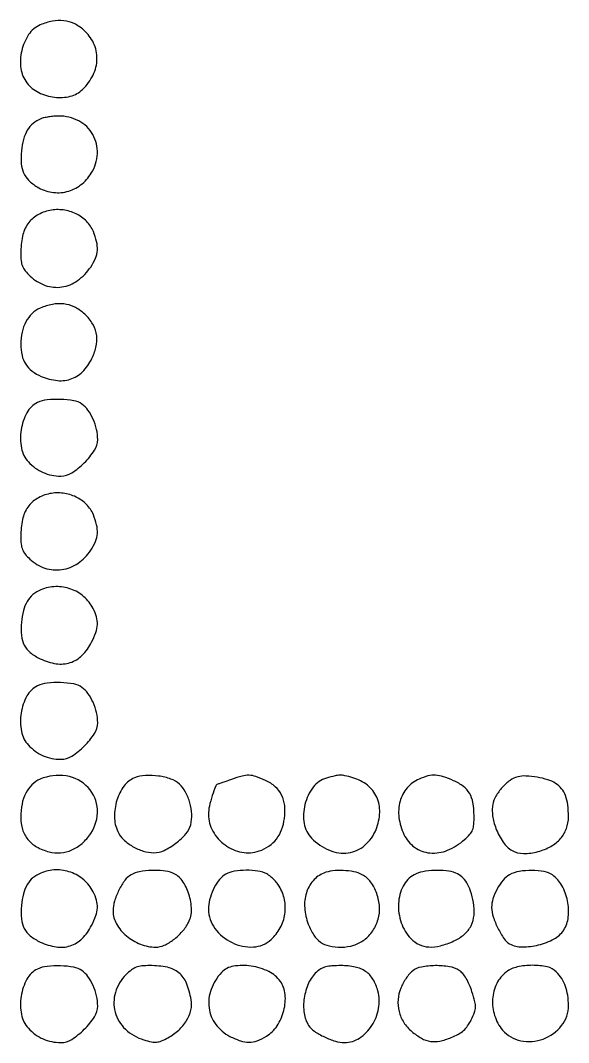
# Model space of a CAD drawing. Extents: x 21 to 1898, y 209 to 908.
# Drawn here: x 504.9 to 683, y 576 to 908 of the extents above; entities that cross this region are included whole.
import ezdxf

# ---------------------------------------------------------------- set-up
doc = ezdxf.new("R2010")
doc.units = 0

msp = doc.modelspace()

# ---------------------------------------------------------------- linework, layer by layer
for points in [[(511.314715, 906.536343, 0.143557), (507.562711, 903.405354, 0.091691), (505.296364, 898.15281, 0.090367), (505.040133, 892.363315, 0.133409), (507.015637, 887.70725, 0.109463), (510.842174, 884.573303, 0.088303), (515.943286, 883.039866, 0.091331), (521.103099, 883.38242, 0.129602), (525.106192, 885.601739, 0.088662), (528.51394, 890.276018, 0.109463), (529.766551, 895.507017, 0.114267), (528.676537, 900.606731, 0.103402), (525.434221, 904.923611, 0.069995), (522.332846, 906.95895, 0.082003), (518.952087, 907.921472, 0.077223), (515.278507, 907.772929, 0.053976)], [(511.5, 876.054643, 0.078317), (508.98368, 874.529798, 0.082058), (507.105011, 872.325996, 0.07164), (505.859822, 869.373768, 0.043369), (505.21905, 865.627917, 0.036872), (505.181455, 861.463282, 0.086894), (505.911526, 858.454372, 0.097686), (507.551644, 856.088335, 0.055644), (510.313822, 853.950227, 0.096517), (515.033619, 852.199957, 0.102216), (519.964785, 852.402485, 0.101148), (524.452059, 854.550103, 0.09257), (527.903457, 858.34379, 0.126049), (529.898596, 864.730171, 0.143557), (528.422487, 870.946399, 0.143348), (523.821141, 875.387981, 0.125568), (517.29966, 876.936614, 0.017973), (515.698247, 876.852266, 0.01559), (514.02865, 876.651388, 0.015863), (512.527757, 876.374174, 0.043559)], [(514.5, 846.292686, 0.08291), (510.295708, 844.706295, 0.111369), (507.320759, 841.945526, 0.097944), (505.575094, 837.88064, 0.052641), (505, 832.433328, 0.025858), (505.13239, 829.875076, 0.071444), (505.570724, 828.129728, 0.07589), (506.464856, 826.638734, 0.03195), (508.071633, 824.933084, 0.102555), (512.979339, 821.944603, 0.12371), (518.336867, 821.426535, 0.118707), (523.468146, 823.51229, 0.089541), (527.719038, 827.897883, 0.048255), (529.251226, 830.737797, 0.081092), (529.884572, 833.365718, 0.077396), (529.66234, 836.144025, 0.040391), (528.583526, 839.454338, 0.097322), (526.367835, 842.764873, 0.083927), (522.955549, 845.198298, 0.080958), (518.814503, 846.436127, 0.081245)], [(511.314715, 814.536343, 0.08939), (508.678009, 812.776431, 0.077983), (506.6725, 810.128895, 0.070172), (505.421841, 806.729298, 0.053151), (505, 802.772166, 0.056867), (505.405654, 799.217044, 0.084986), (506.611497, 796.33923, 0.087764), (508.670967, 794.090216, 0.064716), (511.598574, 792.394367, 0.073701), (516.962978, 791.032359, 0.117611), (521.629473, 791.654973, 0.119067), (525.473426, 794.306287, 0.076735), (528.438577, 798.863787, 0.064773), (529.640525, 802.829743, 0.094132), (529.557361, 806.475467, 0.094516), (528.144717, 809.82611, 0.065795), (525.434221, 812.923611, 0.069995), (522.332846, 814.95895, 0.082003), (518.952087, 815.921472, 0.077223), (515.278507, 815.772929, 0.053976)], [(510.4202, 783.855451, 0.156811), (506.995944, 780.582214, 0.086243), (505.127879, 775.034355, 0.084707), (505.224818, 769.079535, 0.141463), (507.461691, 764.635837, 0.048524), (509.727831, 762.622413, 0.054221), (512.260471, 761.168597, 0.054314), (515.042579, 760.295021, 0.048971), (518.04754, 760, 0.143819), (521.566229, 761.033489, 0.052595), (525.652575, 764.314051, 0.052596), (528.95993, 768.369377, 0.145785), (530, 771.860702, 0.057224), (529.621314, 775.158661, 0.047465), (528.497429, 778.510689, 0.049427), (526.843624, 781.418389, 0.086181), (524.883127, 783.369307, 0.110157), (522.229073, 784.465187, 0.034653), (517.93093, 784.908939, 0.035218), (513.525672, 784.746724, 0.086352)], [(514.5, 754.292686, 0.08291), (510.295708, 752.706295, 0.111369), (507.320759, 749.945526, 0.097944), (505.575094, 745.88064, 0.052641), (505, 740.433328, 0.025651), (505.13045, 737.89217, 0.070066), (505.561496, 736.149514, 0.075696), (506.434454, 734.671463, 0.033723), (507.983255, 733.015642, 0.107147), (512.855474, 730.109112, 0.117863), (518.321584, 729.617172, 0.114229), (523.54969, 731.659167, 0.09614), (527.736803, 735.897883, 0.048132), (529.258377, 738.740988, 0.080691), (529.885714, 741.370806, 0.077053), (529.661159, 744.14857, 0.04035), (528.583526, 747.454338, 0.097322), (526.367835, 750.764873, 0.083927), (522.955549, 753.198298, 0.080958), (518.814503, 754.436127, 0.081245)], [(511.5, 723.054643, 0.078437), (508.968717, 721.519907, 0.083137), (507.091811, 719.306463, 0.071858), (505.851638, 716.32295, 0.041959), (505.208148, 712.496452, 0.043108), (505.222922, 708.182811, 0.097082), (506.132767, 705.055794, 0.105685), (508.093082, 702.66747, 0.057526), (511.32624, 700.649479, 0.072384), (516.504904, 699.055755, 0.116964), (521.07987, 699.417178, 0.119628), (524.934774, 701.779741, 0.077932), (528.013388, 706.026244, 0.032479), (529.392353, 709.226868, 0.07403), (529.898529, 711.802071, 0.082509), (529.609203, 714.23528, 0.048601), (528.51998, 716.961364, 0.093866), (525.492874, 720.826247, 0.094124), (521.264812, 723.311981, 0.093286), (516.386777, 724.087971, 0.090298)], [(510.4202, 691.855451, 0.156811), (506.995944, 688.582214, 0.086243), (505.127879, 683.034355, 0.084707), (505.224818, 677.079535, 0.141463), (507.461691, 672.635837, 0.048524), (509.727831, 670.622413, 0.054221), (512.260471, 669.168597, 0.054314), (515.042579, 668.295021, 0.048971), (518.04754, 668, 0.143819), (521.566229, 669.033489, 0.052595), (525.652575, 672.314051, 0.052596), (528.95993, 676.369377, 0.145785), (530, 679.860702, 0.057224), (529.621314, 683.158661, 0.047465), (528.497429, 686.510689, 0.049427), (526.843624, 689.418389, 0.086181), (524.883127, 691.369307, 0.110157), (522.229073, 692.465187, 0.034653), (517.93093, 692.908939, 0.035218), (513.525672, 692.746724, 0.086352)], [(511.314715, 661.536343, 0.09076), (508.622634, 659.72887, 0.081643), (506.62678, 657.0233, 0.070964), (505.406904, 653.472963, 0.047352), (505, 649.186024, 0.072218), (505.581306, 645.18236, 0.099639), (507.27673, 641.980634, 0.09515), (510.148683, 639.583877, 0.060746), (514.192517, 637.948161, 0.087074), (517.906152, 637.615563, 0.082566), (521.585738, 638.551765, 0.077623), (524.94904, 640.70203, 0.064951), (527.736803, 643.897883, 0.159844), (529.892057, 651.667962, 0.177652), (526.88546, 658.817753, 0.167246), (519.773993, 662.607912, 0.143089)], [(541.957175, 661.960479, 0.144333), (538.585141, 659.356214, 0.081173), (536.248651, 654.69307, 0.077713), (535.448014, 649.300195, 0.109266), (536.531505, 644.57485, 0.089529), (538.407987, 641.955521, 0.059856), (541.348909, 639.715176, 0.058507), (544.823626, 638.186115, 0.07451), (548.282427, 637.667168, 0.111789), (551.610985, 638.420146, 0.051656), (555.419291, 640.746385, 0.051703), (558.658366, 643.793566, 0.115269), (560.220817, 646.772353, 0.075065), (560.573977, 650.165728, 0.056507), (559.979027, 653.874967, 0.056903), (558.577573, 657.327301, 0.079493), (556.543869, 659.958787, 0.105543), (553.823902, 661.603603, 0.04934), (549.800712, 662.566747, 0.048575), (545.515971, 662.735234, 0.078454)], [(573.5, 661.471164, -0.001359), (571.950673, 660.917752, -0.002102), (570.609106, 660.448999, -0.000638), (569.442652, 660.048591, -0.065687), (569.27568, 660.015056, 0.286378), (568.401498, 659.384552, 0.017378), (567.234087, 656.21958, 0.025394), (566.296056, 652.801551, 0.05432), (566, 650.084456, 0.12815), (567.422673, 644.624816, 0.109855), (571.38754, 640.182388, 0.109798), (576.863452, 637.837537, 0.127898), (582.497314, 638.22432, 0.068247), (585.650672, 639.783672, 0.079227), (588.089108, 642.071978, 0.075743), (589.771864, 645.095726, 0.055883), (590.702374, 648.817702, 0.058163), (590.773424, 652.963001, 0.091116), (589.788022, 656.379714, 0.096979), (587.712422, 659.077009, 0.073945), (584.576196, 661.104744, 0.021466), (581.346018, 662.40767, 0.077003), (579.166771, 662.819492, 0.075085), (576.936477, 662.55776, 0.019773)], [(604.326071, 661.900932, 0.162311), (600.017935, 658.930975, 0.101163), (597.359696, 653.339413, 0.100505), (597.09961, 647.120825, 0.158011), (599.509571, 642.39952, 0.095531), (605.31015, 638.474286, 0.135455), (611.451727, 637.639099, 0.146623), (616.808411, 640.065262, 0.11899), (620.474607, 645.22814, 0.08522), (621.653729, 650.744495, 0.11637), (620.691553, 655.716772, 0.120986), (617.654836, 659.600226, 0.097065), (612.91673, 662.023882, 0.014213), (610.346906, 662.682464, 0.05926), (608.759934, 662.84822, 0.055463), (607.128876, 662.643065, 0.011454)], [(634.452402, 661.594236, 0.114384), (630.559548, 658.704428, 0.109994), (628.266832, 654.357291, 0.099598), (627.908999, 649.078587, 0.078211), (629.535958, 643.565467, 0.127728), (633.008673, 639.418545, 0.134815), (637.990785, 637.59113, 0.11853), (643.723439, 638.471696, 0.085417), (649.232151, 641.916119, 0.030658), (650.94799, 643.649588, 0.085935), (651.834294, 645.103192, 0.076795), (652.233337, 646.864447, 0.021154), (652.310869, 649.712505, 0.037319), (651.924962, 654.003709, 0.091535), (650.852105, 656.971775, 0.101351), (648.870437, 659.17979, 0.052837), (645.669318, 661.063052, 0.027054), (642.334139, 662.364755, 0.067778), (639.770445, 662.838341, 0.075153), (637.335207, 662.587351, 0.039539)], [(666.5, 662.308024, 0.097075), (664.004869, 661.134287, 0.051487), (661.463106, 658.83143, 0.051073), (659.4116, 656.016151, 0.085767), (658.393069, 653.281702, 0.046411), (658.234549, 651.576404, 0.033022), (658.361368, 649.660142, 0.03081), (658.759732, 647.62939, 0.027383), (659.416555, 645.579326, 0.057107), (661.768707, 641.0491, 0.119029), (664.685661, 638.381032, 0.125365), (668.390395, 637.417306, 0.067125), (673.108851, 638.02931, 0.060737), (677.313046, 639.729799, 0.087058), (680.43361, 642.249979, 0.094594), (682.337865, 645.506502, 0.085333), (683, 649.357977, 0.030355), (682.763873, 653.243837, 0.061749), (682.023788, 656.207392, 0.076892), (680.726886, 658.46437, 0.079096), (678.81936, 660.19879, 0.071576), (676.344141, 661.355411, 0.031173), (672.804566, 662.191257, 0.031155), (669.194843, 662.579996, 0.072914)], [(511.5, 631.054643, 0.078437), (508.968717, 629.519907, 0.083137), (507.091811, 627.306463, 0.071858), (505.851638, 624.32295, 0.041959), (505.208148, 620.496452, 0.043108), (505.222922, 616.182811, 0.097082), (506.132767, 613.055794, 0.105685), (508.093082, 610.66747, 0.057526), (511.32624, 608.649479, 0.072384), (516.504904, 607.055755, 0.116964), (521.07987, 607.417178, 0.119628), (524.934774, 609.779741, 0.077932), (528.013388, 614.026244, 0.032479), (529.392353, 617.226868, 0.07403), (529.898529, 619.802071, 0.082509), (529.609203, 622.23528, 0.048601), (528.51998, 624.961364, 0.093866), (525.492874, 628.826247, 0.094124), (521.264812, 631.311981, 0.093286), (516.386777, 632.087971, 0.090298)], [(540.871212, 630.491535, 0.110962), (538.864704, 628.736107, 0.042096), (536.918203, 625.538926, 0.041961), (535.473499, 621.909884, 0.074303), (535.003738, 618.729764, 0.130506), (536.13064, 614.514378, 0.087386), (539.344722, 610.660293, 0.082126), (543.904706, 607.942463, 0.093673), (548.891156, 607, 0.109536), (551.601425, 607.600953, 0.052919), (554.661561, 609.444211, 0.050278), (557.48843, 612.069032, 0.061257), (559.525051, 615.048444, 0.125187), (560.481351, 619.166606, 0.072607), (559.637743, 624.205946, 0.074311), (557.434914, 628.661319, 0.151123), (554.387004, 631.042961, 0.064715), (551.284274, 631.782782, 0.036415), (547.407675, 631.906964, 0.036546), (543.631878, 631.475279, 0.077867)], [(571.116873, 630.369307, 0.085435), (569.203024, 628.470442, 0.046725), (567.540159, 625.602817, 0.04562), (566.387111, 622.352828, 0.062857), (566.003738, 619.282119, 0.16135), (568.067433, 613.08145, 0.120619), (573.662437, 608.468497, 0.124556), (580.607485, 607.049263, 0.177105), (586.364163, 609.461691, 0.081505), (589.325163, 613.271106, 0.087028), (590.829288, 617.742971, 0.088244), (590.711784, 622.407439, 0.086793), (588.995802, 626.774926, 0.03792), (588.043011, 628.100199, 0.030408), (586.832255, 629.37427, 0.031335), (585.56041, 630.418478, 0.065457), (584.434441, 631.024926, 0.062852), (581.171589, 631.815734, 0.04038), (577.273555, 631.938666, 0.040888), (573.603272, 631.45539, 0.099922)], [(603.5, 631.054643, 0.117064), (599.984122, 628.536342, 0.10547), (597.810568, 624.613866, 0.093492), (597.274065, 619.729536, 0.072067), (598.451009, 614.489109, 0.048071), (600.242924, 610.880316, 0.10108), (602.386064, 608.618306, 0.102587), (605.222268, 607.397589, 0.050538), (609.145781, 607, 0.074787), (613.21188, 607.611607, 0.087144), (616.687273, 609.387679, 0.086448), (619.369859, 612.255498, 0.072244), (621.130365, 616.040784, 0.088811), (621.593846, 620.090985, 0.070064), (620.702206, 624.420167, 0.072785), (618.710253, 628.169727, 0.115484), (615.958819, 630.521295, 0.070363), (613.267257, 631.463582, 0.038388), (609.786174, 631.881637, 0.038372), (606.277539, 631.762565, 0.069577)], [(632.868574, 630.490152, 0.151672), (629.280613, 626.80493, 0.105021), (627.765049, 621.14654, 0.096516), (628.640085, 614.937619, 0.106337), (631.780259, 609.75, 0.095639), (634.437351, 607.837399, 0.095032), (637.621436, 607.045687, 0.077853), (641.392061, 607.428519, 0.042397), (645.787639, 608.989922, 0.070909), (649.142179, 611.12893, 0.09915), (651.3276, 613.922131, 0.097051), (652.297427, 617.388963, 0.065425), (652.085772, 621.504126, 0.029788), (651.17839, 625.186332, 0.059603), (649.957239, 627.91913, 0.076102), (648.37175, 629.835433, 0.091342), (646.374099, 631.047868, 0.064894), (643.27749, 631.785063, 0.036361), (639.40305, 631.906832, 0.036484), (635.627941, 631.473799, 0.0778)], [(663.881475, 630.496912, 0.094874), (661.78504, 628.777287, 0.047931), (659.851457, 625.944012, 0.047529), (658.463486, 622.733712, 0.080786), (658.021962, 619.848871, 0.079339), (658.52554, 616.87415, 0.033446), (660.082156, 613.11839, 0.03216), (662.050419, 609.713008, 0.123377), (663.849244, 608.080682, 0.123879), (667.957131, 607.054073, 0.061872), (673.307727, 607.727449, 0.061889), (678.328592, 609.688725, 0.124319), (681.440548, 612.549608, 0.120236), (682.941399, 616.782803, 0.075909), (682.677426, 622.043839, 0.075397), (680.847327, 627.023853, 0.114776), (677.783205, 630.439296, 0.109113), (675.107204, 631.550704, 0.043061), (671.114112, 631.911912, 0.042996), (666.999704, 631.574622, 0.082702)], [(510.4202, 599.855451, 0.156811), (506.995944, 596.582214, 0.086243), (505.127879, 591.034355, 0.084707), (505.224818, 585.079535, 0.141463), (507.461691, 580.635837, 0.048524), (509.727831, 578.622413, 0.054221), (512.260471, 577.168597, 0.054314), (515.042579, 576.295021, 0.048971), (518.04754, 576, 0.143819), (521.566229, 577.033489, 0.052595), (525.652575, 580.314051, 0.052596), (528.95993, 584.369377, 0.145785), (530, 587.860702, 0.057224), (529.621314, 591.158661, 0.047465), (528.497429, 594.510689, 0.049427), (526.843624, 597.418389, 0.086181), (524.883127, 599.369307, 0.110157), (522.229073, 600.465187, 0.034653), (517.93093, 600.908939, 0.035218), (513.525672, 600.746724, 0.086352)], [(539.213942, 598.060096, 0.123355), (535.760389, 592.297762, 0.141234), (535.671722, 585.894635, 0.138268), (539.020279, 580.328099, 0.116358), (545.001653, 576.881359, 0.020733), (547.492434, 576.246321, 0.073646), (549.132661, 576.145893, 0.077712), (550.684987, 576.527396, 0.024771), (552.838297, 577.555982, 0.060344), (556.32628, 580.023536, 0.071814), (558.893942, 583.127191, 0.079534), (560.29309, 586.540179, 0.102642), (560.380096, 589.918278, 0.050649), (558.820933, 595.339807, 0.124996), (556.400299, 598.660157, 0.12412), (552.676639, 600.436777, 0.04959), (547.011823, 601, 0.023962), (544.342773, 600.872017, 0.066273), (542.514368, 600.447415, 0.072811), (540.959852, 599.586232, 0.033546)], [(570.240926, 598.75, 0.099783), (566.85043, 593.267406, 0.122173), (566.180162, 587.297073, 0.127841), (568.369628, 581.903948, 0.115283), (572.980769, 578.009811, 0.03675), (576.40647, 576.5684, 0.081718), (579.191794, 576.113943, 0.088261), (581.83885, 576.588529, 0.048548), (584.810176, 578.025635, 0.111435), (588.316758, 581.422205, 0.08254), (590.498264, 586.377937, 0.08495), (590.921844, 591.630141, 0.131244), (589.369307, 595.883127, 0.129528), (585.604042, 599.06851, 0.074078), (579.873375, 600.820229, 0.07654), (574.102753, 600.797065, 0.166834)], [(601.127301, 598.903972, 0.099431), (598.530426, 595.286062, 0.069474), (597.111515, 590.454156, 0.070569), (597.081846, 585.505484, 0.111744), (598.559452, 581.549608, 0.099842), (600.420629, 579.6647, 0.037625), (603.657051, 577.822397, 0.037774), (607.241805, 576.445314, 0.073364), (610.270236, 576.003738, 0.147027), (615.08811, 577.460564, 0.103955), (619.080559, 581.512277, 0.097429), (621.285106, 587.086365, 0.111815), (621.054679, 592.796938, 0.068232), (619.465206, 596.563888, 0.10935), (617.087972, 599.098476, 0.100044), (613.698355, 600.532242, 0.050227), (609.053703, 601, 0.017569), (606.142684, 600.897678, 0.047097), (604.09875, 600.558606, 0.062943), (602.522676, 599.921342, 0.060088)], [(632.289173, 599.227764, 0.053059), (631.330008, 598.298851, 0.023665), (630.267215, 596.895227, 0.023107), (629.272858, 595.28984, 0.028953), (628.510475, 593.713435, 0.07944), (627.611646, 589.943012, 0.081127), (627.943834, 586.108933, 0.080322), (629.485539, 582.548374, 0.075736), (632.095959, 579.57271, 0.045687), (635.251187, 577.375928, 0.091634), (638.10965, 576.383635, 0.09092), (641.148856, 576.474755, 0.044443), (644.865204, 577.624938, 0.02875), (647.207632, 578.746237, 0.054904), (648.911369, 579.946261, 0.059075), (650.232722, 581.424412, 0.03901), (651.392765, 583.388701, 0.022368), (652.456244, 585.830584, 0.085382), (652.777957, 587.453759, 0.070536), (652.570218, 589.243973, 0.01225), (651.624054, 592.523691, 0.025338), (650.771373, 594.816617, 0.033), (649.752018, 596.810155, 0.03735), (648.642202, 598.386913, 0.07584), (647.516472, 599.39725, 0.104652), (644.34211, 600.63393, 0.043547), (639.733242, 600.984463, 0.0434), (635.193562, 600.538712, 0.120259)], [(662.815858, 598.932888, 0.118655), (659.687406, 595.167933, 0.098511), (658.341296, 590.12262, 0.094169), (659.008138, 584.748018, 0.097376), (661.600072, 580.063441, 0.169552), (667.48758, 576.57116, 0.139671), (674.808385, 577.143895, 0.138896), (680.756872, 581.496043, 0.167317), (683, 588.011626, 0.03637), (682.756922, 591.348923, 0.050454), (682.026392, 594.255471, 0.054616), (680.78983, 596.775439, 0.055078), (679.039934, 598.960066, 0.144096), (676.069697, 600.57954, 0.053709), (671.295999, 601.085716, 0.053266), (666.362002, 600.55023, 0.107089)]]:
    msp.add_lwpolyline(points, format="xyb", close=True)

doc.saveas('drawing.dxf')
